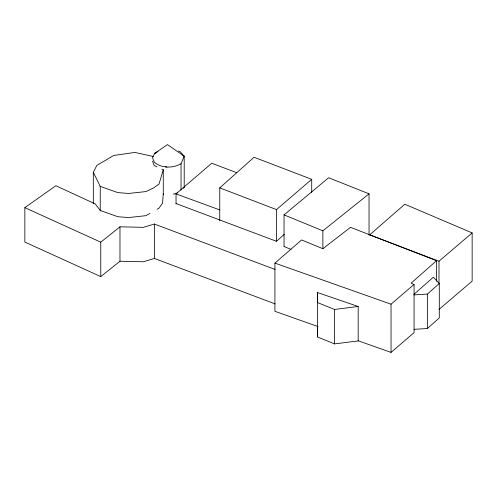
<?xml version="1.0" encoding="UTF-8"?>
<svg xmlns="http://www.w3.org/2000/svg" width="497" height="497" viewBox="0 0 497 497"><rect width="100%" height="100%" fill="white"/><g stroke="black" fill="none" stroke-linecap="round" stroke-linejoin="round"><path stroke-width="0.75" d="M163.277 193.905L162.556 203.13L159.04 208.125L157.083 209.256M161.892 169.16L163.277 169.8L159.04 184.02L153.61 187.909L145.981 191.562L128.748 193.451L117.888 192.625L100.239 186.363L93.318 172.31L96.84 165.389L113.832 155.437L134.886 152.442L153.219 156.462M184.207 187.183L184.207 156.195L167.458 144.602L154.685 153.337L152.536 157.748L154.269 162.19C161.643 168.464 172.85 168.396 181.045 163.737L184.207 156.195L179.914 151.51L178.479 151.051M183.343 188.332L184.263 187.152M219.755 220.736L219.755 187.872L254.048 157.263L311.718 179.336L311.718 192.407M284.327 234.304L276.475 241.281L176.037 203.54M414.026 294.883L427.364 294.1L439.292 283.495L433.384 277.189L413.864 294.423M414.026 329.318L427.364 328.536L439.292 317.925L439.292 283.495M318.005 326.56L274.916 311.315L274.916 263.112L301.58 239.939L322.876 248.717L350.484 227.334L436.484 260.732L411.075 283.184L414.063 284.427L414.063 332.63L391.04 352.398L358.175 340.768M176.037 203.95L176.037 193.898L211.759 163.221L236.845 172.757M276.475 241.12L276.475 209.604L311.718 179.336M391.04 352.398L391.04 304.189L414.063 284.427M438.994 261.217L472.15 232.913L404.819 204.23L369.631 234.876L438.994 261.217L438.994 283.408M438.994 309.426L472.15 281.122L472.15 232.913M284.042 246.388L284.042 214.872L328.66 177.752L369.035 193.83L369.035 235.199M149.895 213.399L145.981 215.661L128.748 217.556L117.888 216.729L100.239 210.467L95.225 203.919L55.863 185.741L24.85 207.64L24.85 242.07L100.767 276.612L100.767 242.176L119.976 226.818L143.298 227.334L154.393 224.029L275.108 269.473M100.767 276.612L119.976 261.248L143.298 261.77L154.393 258.465L275.108 303.903M322.876 248.494L322.876 230.813L369.035 193.83M158.046 151.585L154.685 153.337L156.133 152.97M177.566 192.793L174.782 194.004L173.248 193.992M358.175 306.494L317.384 292.516L317.384 302.499L334.562 309.457L358.175 306.494L358.175 340.93L334.562 343.893L317.384 336.935L317.384 326.951M274.916 263.112L391.04 304.189M176.037 193.898L219.755 209.914M219.755 187.872L276.475 209.604M165.507 166.594L166.917 167.147M284.042 246.549L291.056 249.413M284.042 214.872L322.876 230.813M24.85 207.64L100.767 242.176M157.04 166.911L154.269 165.631L152.536 161.19M182.927 155.437L184.207 156.195M436.484 260.732L436.484 281.395M427.364 294.1L427.364 328.536M334.562 309.457L334.562 343.893M317.384 292.516L317.384 336.935M181.045 163.737L181.045 190.078M163.277 169.8L163.277 194.445M154.393 224.029L154.393 258.465M119.976 226.818L119.976 261.248M100.239 186.363L100.239 211.008M93.318 172.31L93.318 203.894"/></g></svg>
